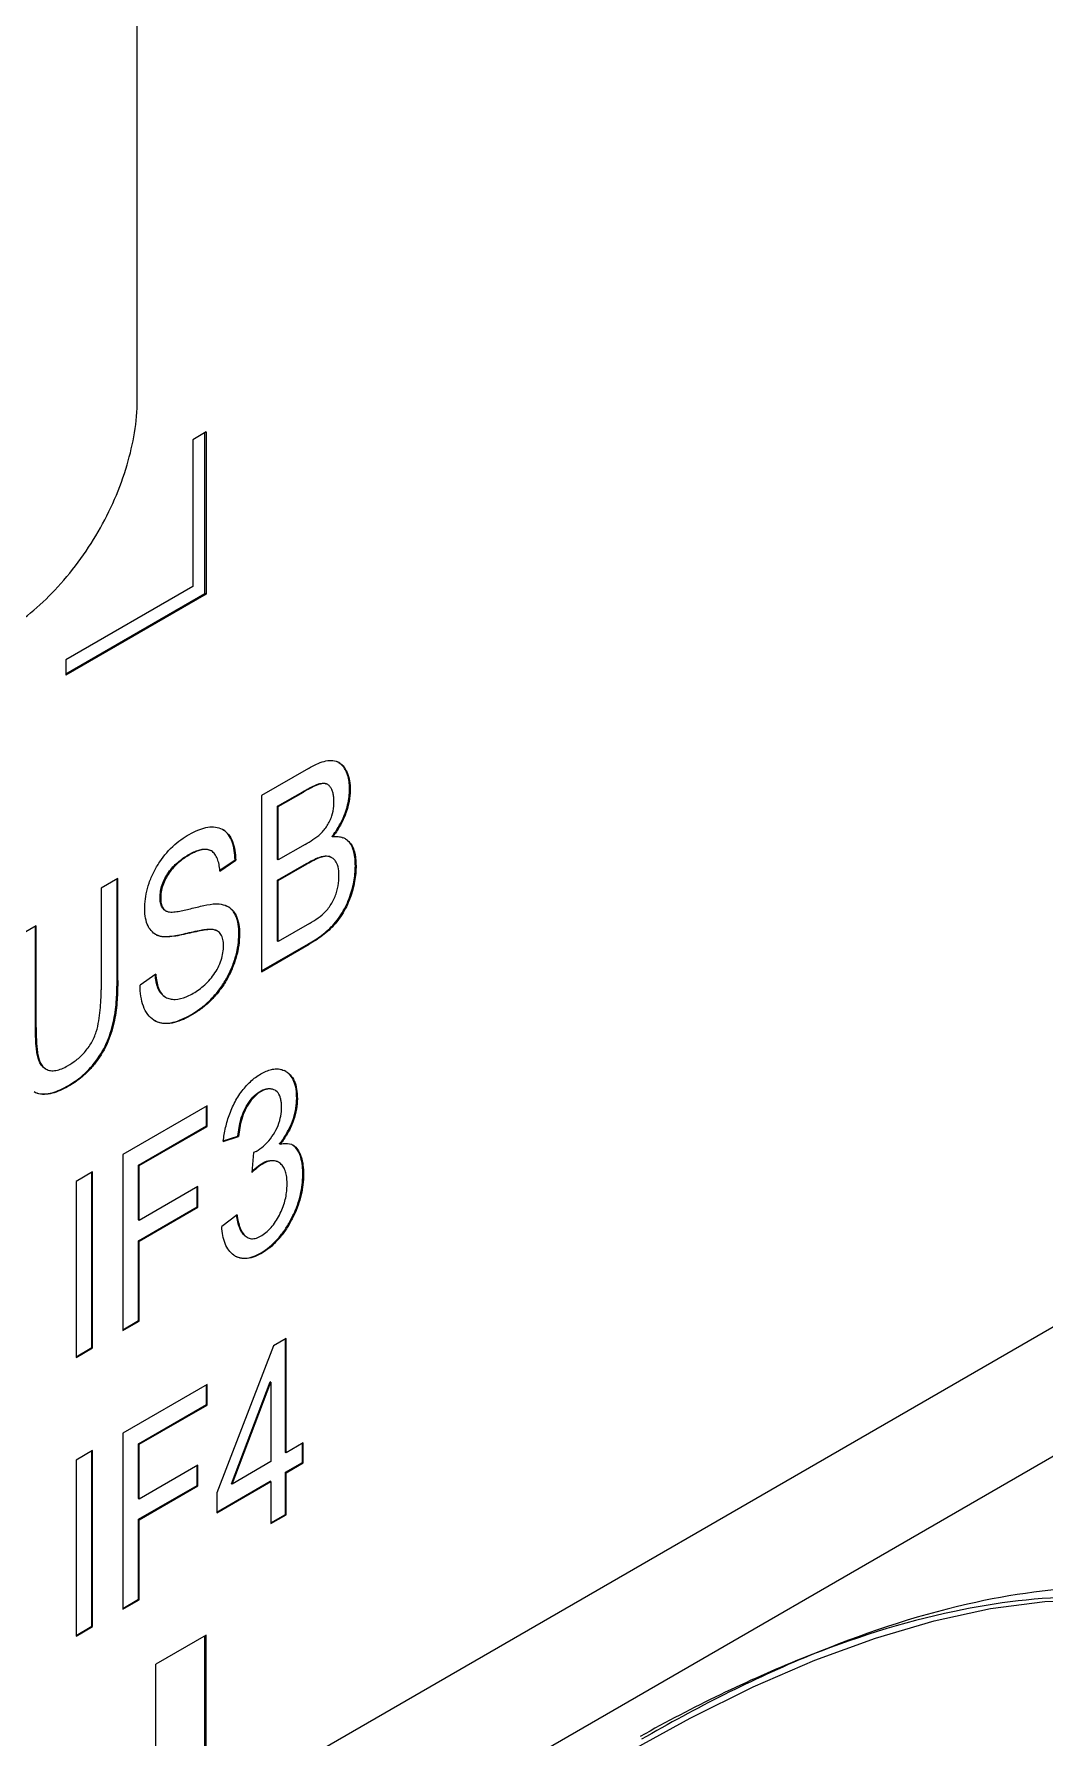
# Model space of a CAD drawing. Header units: millimetres. Extents: x 0 to 594, y 0 to 420.
# Drawn here: x 386.28 to 391.63, y 31.7 to 40.71 of the extents above; entities that cross this region are included whole.
import ezdxf

# ---------------------------------------------------------------- set-up
doc = ezdxf.new("R2010")
doc.units = ezdxf.units.MM
doc.header["$LTSCALE"] = 32.67
doc.layers.get('0').update_dxf_attribs({"linetype": 'CONTINUOUS'})
doc.layers.add('AUSFORMSCHRAEGEN', color=7, linetype='CONTINUOUS')
doc.layers.add('RUNDUNGEN', color=7, linetype='CONTINUOUS')

msp = doc.modelspace()

# ---------------------------------------------------------------- linework, layer by layer
at = {"color": 7, "linetype": 'CONTINUOUS'}
for p, q in [((387.1949, 38.6013), (387.1242, 38.5604)), ((387.1242, 38.5604), (387.1242, 37.7848)), ((387.1878, 37.748), (387.1878, 38.5972)), ((387.1949, 38.6013), (387.1949, 37.7439)), ((387.1242, 37.7848), (386.4524, 37.3969)), ((386.4524, 37.3234), (387.1878, 37.748)), ((387.1949, 37.7439), (387.1878, 37.748)), ((387.1949, 37.7439), (386.4524, 37.3153)), ((386.4524, 37.3969), (386.4524, 37.3153)), ((387.7373, 36.8227), (387.4886, 36.6792)), ((387.4886, 36.6792), (387.4886, 35.7476)), ((387.573, 36.6227), (387.7057, 36.6993)), ((387.5765, 36.6206), (387.7093, 36.6973)), ((387.7093, 36.6973), (387.7057, 36.6993)), ((387.5765, 36.6206), (387.573, 36.6227)), ((387.573, 36.3403), (387.573, 36.6227)), ((387.5765, 36.3383), (387.5765, 36.6206)), ((387.7196, 36.4209), (387.5765, 36.3383)), ((387.861, 36.463), (387.8613, 36.4634)), ((387.8646, 36.461), (387.861, 36.463)), ((387.2675, 36.284), (387.3478, 36.3391)), ((387.2679, 36.2798), (387.3513, 36.3371)), ((387.3513, 36.3371), (387.3478, 36.3391)), ((387.5765, 36.3383), (387.573, 36.3403)), ((387.573, 36.231), (387.7258, 36.3193)), ((387.5765, 36.229), (387.7294, 36.3173)), ((387.7294, 36.3173), (387.7258, 36.3193)), ((386.7273, 36.2396), (386.6394, 36.1889)), ((386.7237, 35.7037), (386.7237, 36.2376)), ((386.7273, 35.7016), (386.7273, 36.2396)), ((387.5765, 36.229), (387.573, 36.231)), ((387.573, 35.9097), (387.573, 36.231)), ((387.5765, 35.9076), (387.5765, 36.229)), ((386.6394, 36.1889), (386.6394, 35.6511)), ((386.2957, 35.9905), (386.2078, 35.9397)), ((386.2922, 35.4547), (386.2922, 35.9884)), ((386.2957, 35.4527), (386.2957, 35.9905)), ((387.0873, 35.947), (387.0838, 35.949)), ((387.741, 36.0026), (387.5765, 35.9076)), ((387.4886, 35.7517), (387.7369, 35.895)), ((387.4886, 35.7476), (387.7404, 35.893)), ((387.5765, 35.9076), (387.573, 35.9097)), ((387.7404, 35.893), (387.7369, 35.895)), ((386.7273, 35.7016), (386.7237, 35.7037)), ((386.9288, 35.734), (386.8454, 35.6768)), ((386.2957, 35.4527), (386.2922, 35.4547)), ((387.1997, 35.0391), (386.7535, 34.7814)), ((387.1962, 34.9318), (387.1962, 35.037)), ((387.1997, 34.9298), (387.1997, 35.0391)), ((386.8378, 34.7249), (387.1962, 34.9318)), ((386.8414, 34.7229), (387.1997, 34.9298)), ((387.1997, 34.9298), (387.1962, 34.9318)), ((387.2853, 34.8504), (387.3664, 34.8764)), ((387.2858, 34.8537), (387.3629, 34.8785)), ((387.3664, 34.8764), (387.3629, 34.8785)), ((386.7535, 34.7814), (386.7535, 33.8499)), ((387.4464, 34.7912), (387.4374, 34.686)), ((387.4592, 34.7973), (387.4464, 34.7912)), ((387.5834, 34.8381), (387.5837, 34.8386)), ((387.5869, 34.8361), (387.5834, 34.8381)), ((386.5946, 34.6897), (386.5067, 34.639)), ((386.5911, 33.7602), (386.5911, 34.6877)), ((386.5946, 33.7581), (386.5946, 34.6897)), ((386.8414, 34.7229), (386.8378, 34.7249)), ((386.8378, 34.4348), (386.8378, 34.7249)), ((386.8414, 34.4328), (386.8414, 34.7229)), ((386.5067, 34.639), (386.5067, 33.7074)), ((387.1512, 34.6116), (386.8414, 34.4328)), ((387.1477, 34.5044), (387.1477, 34.6096)), ((387.1512, 34.5024), (387.1512, 34.6116)), ((386.8378, 34.3255), (387.1477, 34.5044)), ((387.1512, 34.5024), (387.1477, 34.5044)), ((386.8414, 34.4328), (386.8378, 34.4348)), ((386.8414, 34.3235), (387.1512, 34.5024)), ((387.3585, 34.462), (387.2774, 34.3996)), ((386.8414, 34.3235), (386.8378, 34.3255)), ((386.8378, 33.9026), (386.8378, 34.3255)), ((386.8414, 33.9006), (386.8414, 34.3235)), ((387.1949, 31.2838), (392.3035, 34.2333)), ((386.7535, 33.8539), (386.8378, 33.9026)), ((386.7535, 33.8499), (386.8414, 33.9006)), ((386.8414, 33.9006), (386.8378, 33.9026)), ((387.6188, 33.8078), (387.551, 33.7686)), ((387.6153, 33.2061), (387.6153, 33.8057)), ((387.6188, 33.204), (387.6188, 33.8078)), ((386.5067, 33.7115), (386.5911, 33.7602)), ((386.5067, 33.7074), (386.5946, 33.7581)), ((386.5946, 33.7581), (386.5911, 33.7602)), ((387.551, 33.7686), (387.2515, 32.992)), ((387.1997, 33.5658), (386.7535, 33.3082)), ((387.1962, 33.4585), (387.1962, 33.5637)), ((387.1997, 33.4565), (387.1997, 33.5658)), ((387.3283, 33.0404), (387.5342, 33.5793)), ((387.3319, 33.0384), (387.5377, 33.5773)), ((387.5377, 33.5773), (387.5342, 33.5793)), ((387.5377, 33.5773), (387.5377, 33.1572)), ((386.8378, 33.2516), (387.1962, 33.4585)), ((386.8414, 33.2496), (387.1997, 33.4565)), ((387.1997, 33.4565), (387.1962, 33.4585)), ((386.7535, 33.3082), (386.7535, 32.3766)), ((386.8414, 33.2496), (386.8378, 33.2516)), ((386.8378, 32.9615), (386.8378, 33.2516)), ((386.8414, 32.9595), (386.8414, 33.2496)), ((387.709, 33.2561), (387.6188, 33.204)), ((387.7054, 33.1528), (387.7054, 33.254)), ((387.709, 33.1507), (387.709, 33.2561)), ((386.5946, 33.2164), (386.5067, 33.1657)), ((386.5067, 33.1657), (386.5067, 32.2341)), ((386.5911, 32.2869), (386.5911, 33.2144)), ((386.5946, 32.2849), (386.5946, 33.2164)), ((387.5377, 33.1572), (387.3319, 33.0384)), ((387.6188, 33.204), (387.6153, 33.2061)), ((387.6153, 33.1007), (387.7054, 33.1528)), ((387.709, 33.1507), (387.7054, 33.1528)), ((387.1512, 33.1384), (386.8414, 32.9595)), ((387.1477, 33.0311), (387.1477, 33.1363)), ((387.1512, 33.0291), (387.1512, 33.1384)), ((387.6188, 33.0987), (387.6153, 33.1007)), ((387.6153, 32.8782), (387.6153, 33.1007)), ((387.6188, 33.0987), (387.709, 33.1507)), ((387.6188, 32.8762), (387.6188, 33.0987)), ((386.8378, 32.8522), (387.1477, 33.0311)), ((386.8414, 32.8502), (387.1512, 33.0291)), ((387.1512, 33.0291), (387.1477, 33.0311)), ((387.2515, 32.8907), (387.5342, 33.0539)), ((387.2515, 32.8866), (387.5377, 33.0518)), ((387.2515, 32.992), (387.2515, 32.8866)), ((387.3319, 33.0384), (387.3283, 33.0404)), ((387.5377, 33.0518), (387.5342, 33.0539)), ((387.5377, 33.0518), (387.5377, 32.8293)), ((386.8414, 32.9595), (386.8378, 32.9615)), ((386.8414, 32.8502), (386.8378, 32.8522)), ((386.8378, 32.4294), (386.8378, 32.8522)), ((386.8414, 32.4273), (386.8414, 32.8502)), ((387.5377, 32.8334), (387.6153, 32.8782)), ((387.5377, 32.8293), (387.6188, 32.8762)), ((387.6188, 32.8762), (387.6153, 32.8782)), ((386.7535, 32.3806), (386.8378, 32.4294)), ((386.7535, 32.3766), (386.8414, 32.4273)), ((386.8414, 32.4273), (386.8378, 32.4294)), ((386.5067, 32.2382), (386.5911, 32.2869)), ((386.5067, 32.2341), (386.5946, 32.2849)), ((386.5946, 32.2849), (386.5911, 32.2869)), ((387.1949, 32.239), (386.9296, 32.0858)), ((387.1878, 31.2879), (387.1878, 32.2349)), ((387.1949, 31.2838), (387.1949, 32.239)), ((386.9296, 31.1306), (386.9296, 32.0858))]:
    msp.add_line(p, q, dxfattribs=at)
for centre, radius, start, end in [((387.8546, 36.7807), 0.0844, 59.99655, 64.66499), ((387.8141, 36.7035), 0.0409, 60.00001, 69.28804), ((387.2314, 36.4089), 0.1042, 60.00058, 62.24491), ((387.8867, 36.3719), 0.0901, 60.0374, 69.01367), ((387.8304, 36.3072), 0.0524, 59.99613, 64.38134), ((386.947, 36.256), 0.3218, 4.25162, 4.68398), ((387.002, 36.1042), 0.04, 240.05013, 247.39211), ((387.2596, 35.9997), 0.1053, 60.01928, 64.6577), ((386.9744, 36.0239), 0.0919, 237.45817, 239.99892), ((387.2251, 35.9193), 0.0523, 60.00319, 63.77249), ((386.9765, 35.5835), 0.1091, 237.86006, 239.99872), ((387.5681, 35.1369), 0.0969, 59.99193, 66.38728), ((387.5363, 35.0794), 0.0475, 54.70921, 60.00311), ((387.9828, 34.7664), 0.7025, 173.01, 173.1336), ((387.6228, 34.7761), 0.0631, 60.05597, 68.73365), ((387.5433, 34.6871), 0.0633, 59.98564, 66.19346), ((387.3996, 34.3329), 0.1022, 235.29298, 239.99129)]:
    msp.add_arc(centre, radius, start, end, dxfattribs=at)
for points, knots in [([(387.7373, 36.8227), (387.7507, 36.8305), (387.7772, 36.8448), (387.8172, 36.8608), (387.856, 36.8675), (387.8804, 36.8618), (387.8907, 36.8569)], [0, 0, 0, 0, 0.286301, 0.553817, 0.789652, 1, 1, 1, 1]), ([(387.8613, 36.4634), (387.8745, 36.4804), (387.8985, 36.5163), (387.9311, 36.5823), (387.9527, 36.6588), (387.9557, 36.7289), (387.9469, 36.7782), (387.9356, 36.8093), (387.9193, 36.8353), (387.9047, 36.8486), (387.8967, 36.8537)], [0, 0, 0, 0, 0.150402, 0.301516, 0.514412, 0.703203, 0.787083, 0.863722, 0.934004, 1, 1, 1, 1]), ([(387.8968, 36.8537), (387.9078, 36.8474), (387.9279, 36.8285), (387.9472, 36.7899), (387.9573, 36.7431), (387.9582, 36.6899), (387.9496, 36.6322), (387.9309, 36.5727), (387.9023, 36.5146), (387.878, 36.4782), (387.8646, 36.461)], [0, 0, 0, 0, 0.088369, 0.185392, 0.294984, 0.417794, 0.552564, 0.697354, 0.849011, 1, 1, 1, 1]), ([(387.7057, 36.6993), (387.7162, 36.7054), (387.7372, 36.717), (387.7638, 36.7302), (387.7848, 36.7392), (387.8002, 36.7439), (387.815, 36.7452), (387.8244, 36.7433), (387.8286, 36.7417)], [0, 0, 0, 0, 0.273107, 0.539362, 0.668181, 0.788673, 0.898526, 1, 1, 1, 1]), ([(387.8381, 36.7368), (387.834, 36.7391), (387.8247, 36.7425), (387.8093, 36.7429), (387.7932, 36.7389), (387.7709, 36.73), (387.7427, 36.716), (387.7204, 36.7037), (387.7093, 36.6973)], [0, 0, 0, 0, 0.100313, 0.207658, 0.325971, 0.45453, 0.723522, 1, 1, 1, 1]), ([(387.7196, 36.4209), (387.7334, 36.4288), (387.7613, 36.4458), (387.7956, 36.4705), (387.8197, 36.4969), (387.8362, 36.52), (387.8501, 36.545), (387.8632, 36.5791), (387.8697, 36.6136), (387.8709, 36.6467), (387.8701, 36.6696), (387.867, 36.6909), (387.8611, 36.71), (387.8519, 36.726), (387.843, 36.734), (387.8381, 36.7368)], [0, 0, 0, 0, 0.123245, 0.253936, 0.325048, 0.399041, 0.473513, 0.54617, 0.681027, 0.743276, 0.802673, 0.858359, 0.909673, 0.956475, 1, 1, 1, 1]), ([(386.925, 35.9464), (386.9146, 35.9531), (386.8956, 35.9716), (386.8777, 36.0094), (386.8698, 36.055), (386.8698, 36.106), (386.8768, 36.1609), (386.8925, 36.2179), (386.9168, 36.2747), (386.9583, 36.3456), (387.0111, 36.4069), (387.0715, 36.4534), (387.1159, 36.4804), (387.1598, 36.5008), (387.2026, 36.5131), (387.2438, 36.5148), (387.269, 36.5069), (387.2799, 36.5011)], [0, 0, 0, 0, 0.045437, 0.095386, 0.151903, 0.214828, 0.282935, 0.355787, 0.432298, 0.509998, 0.658697, 0.726723, 0.7906, 0.850276, 0.90493, 0.954231, 1, 1, 1, 1]), ([(387.2835, 36.4992), (387.295, 36.4925), (387.3163, 36.4739), (387.3368, 36.4347), (387.3481, 36.388), (387.3509, 36.3545), (387.3513, 36.3371)], [0, 0, 0, 0, 0.216701, 0.451424, 0.713944, 1, 1, 1, 1]), ([(387.3478, 36.3391), (387.3473, 36.3558), (387.3448, 36.388), (387.3344, 36.4331), (387.3158, 36.4715), (387.2963, 36.4906), (387.2857, 36.4976)], [0, 0, 0, 0, 0.28459, 0.547147, 0.783115, 1, 1, 1, 1]), ([(386.9775, 36.0721), (386.9712, 36.076), (386.96, 36.0883), (386.9521, 36.1132), (386.9505, 36.1422), (386.9531, 36.1743), (386.9617, 36.2081), (386.9764, 36.2415), (386.9958, 36.2732), (387.0188, 36.3015), (387.0438, 36.3258), (387.07, 36.3462), (387.0964, 36.3635), (387.1226, 36.378), (387.1485, 36.3892), (387.1739, 36.3958), (387.1981, 36.3963), (387.213, 36.3916), (387.2193, 36.388)], [0, 0, 0, 0, 0.045856, 0.098215, 0.15858, 0.225128, 0.29691, 0.373243, 0.450722, 0.526261, 0.598373, 0.666449, 0.731363, 0.793426, 0.851856, 0.905758, 0.954887, 1, 1, 1, 1]), ([(387.7369, 35.895), (387.7608, 35.9088), (387.8095, 35.9395), (387.8763, 36), (387.9205, 36.0651), (387.9475, 36.1231), (387.9682, 36.1809), (387.9808, 36.239), (387.9846, 36.2954), (387.984, 36.3345), (387.9795, 36.3709), (387.97, 36.4035), (387.9547, 36.431), (387.9397, 36.4447), (387.9316, 36.4498)], [0, 0, 0, 0, 0.12478, 0.259699, 0.404717, 0.477486, 0.548607, 0.682439, 0.744691, 0.803905, 0.859313, 0.910183, 0.956538, 1, 1, 1, 1]), ([(387.9317, 36.4499), (387.94, 36.4451), (387.9557, 36.4321), (387.972, 36.4052), (387.9822, 36.3729), (387.9873, 36.3365), (387.9883, 36.2973), (387.9858, 36.2558), (387.9791, 36.2127), (387.9679, 36.1684), (387.9522, 36.1238), (387.9253, 36.0652), (387.881, 35.9992), (387.8137, 35.9379), (387.7646, 35.9069), (387.7404, 35.893)], [0, 0, 0, 0, 0.043396, 0.089361, 0.1398, 0.194869, 0.253899, 0.316032, 0.381339, 0.449863, 0.521024, 0.593919, 0.739422, 0.874846, 1, 1, 1, 1]), ([(387.8646, 36.461), (387.8739, 36.4625), (387.8925, 36.4633), (387.9106, 36.4592), (387.9189, 36.456)], [0, 0, 0, 0, 0.515606, 1, 1, 1, 1]), ([(387.2228, 36.3859), (387.2165, 36.3896), (387.2015, 36.3943), (387.1772, 36.3937), (387.1518, 36.3871), (387.1258, 36.3758), (387.0995, 36.3612), (387.073, 36.3438), (387.0468, 36.3233), (387.0217, 36.2987), (386.9987, 36.2702), (386.9794, 36.2384), (386.9648, 36.2048), (386.9565, 36.1709), (386.954, 36.1389), (386.9559, 36.1099), (386.9641, 36.0852), (386.9756, 36.0732), (386.982, 36.0695)], [0, 0, 0, 0, 0.045162, 0.094362, 0.148356, 0.206892, 0.269061, 0.334093, 0.402314, 0.474599, 0.550288, 0.627866, 0.704161, 0.775814, 0.842206, 0.902297, 0.95433, 1, 1, 1, 1]), ([(387.2677, 36.2822), (387.2668, 36.2932), (387.264, 36.3143), (387.2559, 36.3439), (387.2432, 36.3691), (387.2301, 36.3818), (387.2228, 36.3859)], [0, 0, 0, 0, 0.281833, 0.546868, 0.785396, 1, 1, 1, 1]), ([(387.7258, 36.3193), (387.7369, 36.3257), (387.7587, 36.3377), (387.7866, 36.3504), (387.8088, 36.3575), (387.8246, 36.3603), (387.8396, 36.3594), (387.8489, 36.3565), (387.8531, 36.3544)], [0, 0, 0, 0, 0.279539, 0.546908, 0.672882, 0.78976, 0.897691, 1, 1, 1, 1]), ([(387.8601, 36.3505), (387.856, 36.3529), (387.8468, 36.3567), (387.8315, 36.3584), (387.8152, 36.3562), (387.7923, 36.3493), (387.7634, 36.3362), (387.7408, 36.3238), (387.7294, 36.3173)], [0, 0, 0, 0, 0.102151, 0.209146, 0.324866, 0.450365, 0.718706, 1, 1, 1, 1]), ([(387.741, 36.0026), (387.7723, 36.0207), (387.8121, 36.0466), (387.8478, 36.0909), (387.8697, 36.1257), (387.8886, 36.172), (387.8967, 36.2194), (387.898, 36.2551), (387.8966, 36.2867), (387.8901, 36.3162), (387.8752, 36.3393), (387.8654, 36.3475), (387.8601, 36.3505)], [0, 0, 0, 0, 0.257944, 0.330716, 0.405192, 0.550771, 0.684463, 0.746548, 0.805613, 0.910513, 0.956626, 1, 1, 1, 1]), ([(387.3122, 36.0909), (387.318, 36.0875), (387.3292, 36.0795), (387.3485, 36.0581), (387.3644, 36.0217), (387.3722, 35.9713), (387.3718, 35.9151), (387.3631, 35.8547), (387.3451, 35.7924), (387.3188, 35.7302), (387.2845, 35.6711), (387.2433, 35.6179), (387.1973, 35.5728), (387.149, 35.5361), (387.1002, 35.507), (387.0523, 35.4851), (387.0053, 35.4726), (386.9607, 35.4729), (386.9336, 35.4823), (386.922, 35.489)], [0, 0, 0, 0, 0.022671, 0.04587, 0.0963, 0.153557, 0.216855, 0.28527, 0.358464, 0.434794, 0.512176, 0.588201, 0.660623, 0.728536, 0.792272, 0.851662, 0.905775, 0.954581, 1, 1, 1, 1]), ([(386.9264, 35.4869), (386.9385, 35.4812), (386.966, 35.4738), (387.0104, 35.4761), (387.0566, 35.4902), (387.1037, 35.5129), (387.1516, 35.5424), (387.1988, 35.5793), (387.2436, 35.6244), (387.2835, 35.6771), (387.3167, 35.7353), (387.3421, 35.7963), (387.3597, 35.8574), (387.3682, 35.9166), (387.3687, 35.9719), (387.3624, 36.0146), (387.3518, 36.0444), (387.3414, 36.0635), (387.328, 36.0794), (387.3173, 36.0876), (387.3117, 36.0911)], [0, 0, 0, 0, 0.045652, 0.095108, 0.149896, 0.209683, 0.273594, 0.341645, 0.414055, 0.489851, 0.566786, 0.642594, 0.715285, 0.783302, 0.846338, 0.903521, 0.929692, 0.954217, 0.977422, 1, 1, 1, 1]), ([(386.9866, 36.0673), (386.9956, 36.0635), (387.0112, 36.0625), (387.0315, 36.0644), (387.0529, 36.0672), (387.0799, 36.0723), (387.1014, 36.0776), (387.1123, 36.0805)], [0, 0, 0, 0, 0.228975, 0.353563, 0.480006, 0.736935, 1, 1, 1, 1]), ([(387.1123, 36.0805), (387.1239, 36.0835), (387.1471, 36.0894), (387.1926, 36.1002), (387.2271, 36.1063), (387.2499, 36.1066)], [0, 0, 0, 0, 0.257016, 0.512221, 1, 1, 1, 1]), ([(387.2499, 36.1066), (387.2548, 36.1065), (387.2735, 36.1055), (387.2921, 36.1008), (387.3047, 36.0948)], [0, 0, 0, 0, 0.257882, 1, 1, 1, 1]), ([(387.0873, 35.947), (387.0732, 35.9437), (387.0454, 35.9377), (387.0105, 35.9326), (386.9832, 35.9311), (386.9636, 35.9321), (386.9451, 35.9362), (386.9338, 35.9413), (386.9285, 35.9443)], [0, 0, 0, 0, 0.267228, 0.52622, 0.65152, 0.771927, 0.887328, 1, 1, 1, 1]), ([(386.9307, 35.9433), (386.9359, 35.9408), (386.9472, 35.9366), (386.9652, 35.9336), (386.9841, 35.9333), (387.0102, 35.9351), (387.0437, 35.9401), (387.0703, 35.9459), (387.0838, 35.949)], [0, 0, 0, 0, 0.112732, 0.228878, 0.350013, 0.475497, 0.733873, 1, 1, 1, 1]), ([(386.9805, 35.6126), (386.9878, 35.6084), (387.0042, 35.6023), (387.0416, 35.5993), (387.0814, 35.6099), (387.12, 35.6292), (387.1507, 35.6481), (387.181, 35.6713), (387.21, 35.6994), (387.2365, 35.7322), (387.2587, 35.769), (387.2753, 35.8079), (387.285, 35.8469), (387.288, 35.8838), (387.2855, 35.917), (387.2756, 35.9451), (387.2621, 35.9584), (387.2548, 35.9626)], [0, 0, 0, 0, 0.045469, 0.093465, 0.201569, 0.262827, 0.327878, 0.396639, 0.469671, 0.54626, 0.62463, 0.70187, 0.774632, 0.841706, 0.901929, 0.954086, 1, 1, 1, 1]), ([(387.0838, 35.949), (387.098, 35.9524), (387.1263, 35.959), (387.1618, 35.9661), (387.19, 35.971), (387.2164, 35.9738), (387.2369, 35.9719), (387.2482, 35.9663)], [0, 0, 0, 0, 0.262325, 0.521561, 0.649501, 0.773277, 1, 1, 1, 1]), ([(387.2548, 35.9626), (387.2494, 35.9657), (387.2369, 35.9701), (387.2168, 35.9712), (387.1959, 35.9693), (387.1672, 35.9644), (387.1309, 35.9571), (387.1019, 35.9505), (387.0873, 35.947)], [0, 0, 0, 0, 0.110299, 0.226887, 0.350079, 0.477897, 0.737367, 1, 1, 1, 1]), ([(386.2848, 35.1122), (386.2957, 35.1066), (386.3208, 35.0996), (386.3611, 35.1016), (386.4032, 35.114), (386.4461, 35.1337), (386.4896, 35.1593), (386.5492, 35.2023), (386.6169, 35.274), (386.6766, 35.378), (386.7089, 35.4902), (386.7225, 35.599), (386.7237, 35.6694), (386.7237, 35.7037)], [0, 0, 0, 0, 0.043577, 0.090915, 0.143004, 0.199542, 0.259676, 0.323294, 0.462235, 0.608629, 0.748165, 0.877514, 1, 1, 1, 1]), ([(386.7273, 35.7016), (386.7273, 35.6671), (386.726, 35.5962), (386.7147, 35.5064), (386.6964, 35.4328), (386.6695, 35.3567), (386.628, 35.2856), (386.5757, 35.2246), (386.5336, 35.1862), (386.4898, 35.155), (386.446, 35.1298), (386.4028, 35.1105), (386.3606, 35.0988), (386.3202, 35.098), (386.2954, 35.106), (386.2848, 35.1121)], [0, 0, 0, 0, 0.122737, 0.252422, 0.321165, 0.392571, 0.539238, 0.610615, 0.67823, 0.741682, 0.801659, 0.857941, 0.909659, 0.956631, 1, 1, 1, 1]), ([(386.9185, 35.4911), (386.9059, 35.4991), (386.8828, 35.5213), (386.8604, 35.5659), (386.8484, 35.6191), (386.8458, 35.657), (386.8454, 35.6768)], [0, 0, 0, 0, 0.215918, 0.451384, 0.713754, 1, 1, 1, 1]), ([(386.977, 35.6146), (386.9687, 35.6194), (386.9531, 35.633), (386.9386, 35.6617), (386.9299, 35.6954), (386.9268, 35.7194), (386.9256, 35.7319)], [0, 0, 0, 0, 0.216719, 0.452901, 0.716944, 1, 1, 1, 1]), ([(386.9288, 35.734), (386.9299, 35.7212), (386.9329, 35.6963), (386.9414, 35.6615), (386.956, 35.6316), (386.972, 35.6175), (386.9805, 35.6126)], [0, 0, 0, 0, 0.282937, 0.54764, 0.784015, 1, 1, 1, 1]), ([(386.4623, 35.25), (386.478, 35.2591), (386.5098, 35.2799), (386.5456, 35.3131), (386.5714, 35.3452), (386.589, 35.3718), (386.6033, 35.4001), (386.6175, 35.4386), (386.6281, 35.4869), (386.6354, 35.5435), (386.6389, 35.598), (386.6394, 35.6335), (386.6394, 35.6511)], [0, 0, 0, 0, 0.117141, 0.24517, 0.313566, 0.382824, 0.451179, 0.517987, 0.647454, 0.770001, 0.886651, 1, 1, 1, 1]), ([(386.3445, 35.2348), (386.3377, 35.2388), (386.3251, 35.2497), (386.3119, 35.2719), (386.3033, 35.2983), (386.2984, 35.3274), (386.2953, 35.3582), (386.2927, 35.4007), (386.2922, 35.433), (386.2922, 35.4547)], [0, 0, 0, 0, 0.100753, 0.208778, 0.326687, 0.453713, 0.586623, 0.722315, 1, 1, 1, 1]), ([(386.2957, 35.4527), (386.2957, 35.431), (386.2962, 35.3987), (386.2989, 35.3561), (386.3019, 35.3254), (386.3069, 35.2962), (386.3154, 35.2699), (386.3286, 35.2477), (386.3412, 35.2367), (386.348, 35.2328)], [0, 0, 0, 0, 0.277685, 0.413377, 0.546287, 0.673313, 0.791222, 0.899247, 1, 1, 1, 1]), ([(386.348, 35.2328), (386.3554, 35.2285), (386.3731, 35.2228), (386.402, 35.2249), (386.4323, 35.2343), (386.4523, 35.2443), (386.4623, 35.25)], [0, 0, 0, 0, 0.212832, 0.447551, 0.712003, 1, 1, 1, 1]), ([(387.2855, 34.8519), (387.2884, 34.8758), (387.297, 34.9247), (387.3183, 34.9976), (387.3506, 35.0689), (387.3942, 35.1328), (387.4462, 35.1842), (387.4943, 35.2147), (387.5324, 35.2293), (387.5591, 35.2344), (387.5842, 35.2334), (387.5997, 35.2288), (387.6069, 35.2256)], [0, 0, 0, 0, 0.131348, 0.270612, 0.41358, 0.556544, 0.690573, 0.810331, 0.863918, 0.91276, 0.957541, 1, 1, 1, 1]), ([(387.5837, 34.8386), (387.5965, 34.8543), (387.6198, 34.8881), (387.6471, 34.9421), (387.6655, 34.9975), (387.674, 35.0514), (387.6745, 35.1016), (387.6681, 35.1469), (387.6529, 35.1855), (387.6359, 35.2057), (387.6265, 35.2134)], [0, 0, 0, 0, 0.149179, 0.299672, 0.443203, 0.576095, 0.698954, 0.810849, 0.910106, 1, 1, 1, 1]), ([(387.6165, 35.2208), (387.6275, 35.2144), (387.6478, 35.1966), (387.6678, 35.1589), (387.6771, 35.1128), (387.6784, 35.0609), (387.6713, 35.0044), (387.6532, 34.9458), (387.625, 34.8886), (387.6005, 34.8528), (387.5869, 34.8361)], [0, 0, 0, 0, 0.089199, 0.185916, 0.29564, 0.417979, 0.550977, 0.695533, 0.848233, 1, 1, 1, 1]), ([(387.3629, 34.8785), (387.3658, 34.9086), (387.3735, 34.9548), (387.3949, 35.0142), (387.4186, 35.0569), (387.4486, 35.0934), (387.483, 35.1193), (387.5184, 35.1316), (387.5418, 35.1293), (387.5513, 35.1253)], [0, 0, 0, 0, 0.261983, 0.401243, 0.543913, 0.682348, 0.80633, 0.911302, 1, 1, 1, 1]), ([(387.5601, 35.1206), (387.5512, 35.1257), (387.528, 35.1303), (387.4918, 35.1201), (387.4562, 35.0953), (387.4249, 35.0589), (387.3999, 35.0156), (387.3774, 34.9548), (387.3694, 34.9074), (387.3664, 34.8764)], [0, 0, 0, 0, 0.087225, 0.190027, 0.312471, 0.450831, 0.594787, 0.735486, 1, 1, 1, 1]), ([(387.4592, 34.7973), (387.4731, 34.8053), (387.5004, 34.8257), (387.5364, 34.8638), (387.5659, 34.9094), (387.5855, 34.9586), (387.5931, 35.0002), (387.5943, 35.0316), (387.5935, 35.0533), (387.5904, 35.0735), (387.5833, 35.0966), (387.5728, 35.1118), (387.5638, 35.1182)], [0, 0, 0, 0, 0.127913, 0.269419, 0.415393, 0.557613, 0.68849, 0.749562, 0.807567, 0.861764, 0.911765, 1, 1, 1, 1]), ([(387.6544, 34.8308), (387.6649, 34.8247), (387.6784, 34.8102), (387.6906, 34.7875), (387.701, 34.7608), (387.7088, 34.7231), (387.7118, 34.6558), (387.7035, 34.5838), (387.6822, 34.5108), (387.6586, 34.4548), (387.6287, 34.4008), (387.5938, 34.3504), (387.5541, 34.3065), (387.5111, 34.2714), (387.4674, 34.2458), (387.4245, 34.2309), (387.3835, 34.2296), (387.359, 34.2383), (387.3485, 34.2443)], [0, 0, 0, 0, 0.045307, 0.069985, 0.095872, 0.151167, 0.211759, 0.344899, 0.417475, 0.492783, 0.569621, 0.646039, 0.719512, 0.788268, 0.850843, 0.906307, 0.95503, 1, 1, 1, 1]), ([(387.3485, 34.2444), (387.3592, 34.2388), (387.3838, 34.2311), (387.4245, 34.2338), (387.4669, 34.2493), (387.5099, 34.2752), (387.5522, 34.3102), (387.5913, 34.3537), (387.6256, 34.4035), (387.655, 34.4569), (387.6784, 34.5121), (387.6996, 34.5841), (387.7098, 34.6696), (387.7039, 34.7441), (387.6886, 34.786), (387.677, 34.809), (387.6644, 34.824), (387.6543, 34.8307)], [0, 0, 0, 0, 0.045013, 0.094079, 0.149886, 0.212649, 0.281406, 0.354733, 0.430893, 0.507429, 0.58246, 0.65483, 0.787794, 0.903594, 0.92957, 0.954407, 1, 1, 1, 1]), ([(387.5869, 34.8361), (387.5921, 34.8374), (387.6114, 34.8413), (387.6323, 34.8402), (387.6457, 34.835)], [0, 0, 0, 0, 0.27036, 1, 1, 1, 1]), ([(387.4118, 34.3433), (387.4186, 34.3393), (387.4353, 34.3339), (387.463, 34.3387), (387.4912, 34.3528), (387.5194, 34.3741), (387.5456, 34.4017), (387.5684, 34.4343), (387.5877, 34.4696), (387.6032, 34.5062), (387.6144, 34.5428), (387.6209, 34.5787), (387.6236, 34.6132), (387.6233, 34.6458), (387.6197, 34.6761), (387.6115, 34.703), (387.598, 34.7251), (387.5853, 34.736), (387.5785, 34.7399)], [0, 0, 0, 0, 0.045134, 0.096105, 0.156228, 0.223644, 0.296434, 0.372649, 0.449889, 0.525768, 0.598818, 0.668058, 0.733525, 0.79581, 0.854037, 0.906981, 0.955012, 1, 1, 1, 1]), ([(387.5785, 34.7399), (387.574, 34.7425), (387.5641, 34.7467), (387.5476, 34.7491), (387.5297, 34.7469), (387.5039, 34.7384), (387.472, 34.718), (387.4492, 34.6972), (387.4374, 34.686)], [0, 0, 0, 0, 0.096521, 0.196983, 0.306268, 0.426857, 0.69901, 1, 1, 1, 1]), ([(387.4379, 34.6918), (387.4487, 34.702), (387.4698, 34.7209), (387.4991, 34.7396), (387.5228, 34.748), (387.5393, 34.7508), (387.5549, 34.75), (387.5645, 34.747), (387.5689, 34.7451)], [0, 0, 0, 0, 0.297828, 0.568681, 0.690109, 0.801167, 0.903162, 1, 1, 1, 1]), ([(387.4082, 34.3453), (387.4, 34.3501), (387.3853, 34.3643), (387.3711, 34.3924), (387.3616, 34.4249), (387.3575, 34.4479), (387.3557, 34.4598)], [0, 0, 0, 0, 0.219264, 0.458531, 0.722087, 1, 1, 1, 1]), ([(387.3585, 34.462), (387.3604, 34.4498), (387.3645, 34.4259), (387.3739, 34.3922), (387.3882, 34.363), (387.4033, 34.3482), (387.4118, 34.3433)], [0, 0, 0, 0, 0.27758, 0.541741, 0.781322, 1, 1, 1, 1]), ([(387.3414, 34.2488), (387.3313, 34.2559), (387.3127, 34.2745), (387.2937, 34.3106), (387.2822, 34.3533), (387.2786, 34.3837), (387.2774, 34.3996)], [0, 0, 0, 0, 0.219626, 0.45675, 0.717629, 1, 1, 1, 1])]:
    msp.add_open_spline(points, degree=3, knots=knots, dxfattribs=at)
at = {"layer": 'AUSFORMSCHRAEGEN', "color": 7, "linetype": 'CONTINUOUS'}
msp.add_line((387.3633, 30.6972), (392.224, 33.5036), dxfattribs=at)
at = {"layer": 'RUNDUNGEN', "color": 7, "linetype": 'CONTINUOUS'}
msp.add_line((386.8307, 38.7707), (386.8307, 42.8532), dxfattribs=at)
msp.add_lwpolyline([(389.4689, 31.6432), (389.7545, 31.8009), (390.088, 31.9662), (390.4155, 32.1077), (390.7353, 32.2245), (391.0457, 32.3156), (391.3448, 32.3803), (391.6309, 32.4182), (391.9023, 32.4289), (392.1572, 32.4125), (392.3944, 32.3693)], dxfattribs=at)
for points, knots in [([(386.1236, 37.5459), (386.224, 37.6039), (386.414, 37.7638), (386.6357, 38.0668), (386.7873, 38.4103), (386.8307, 38.6548), (386.8307, 38.7707)], [0, 0, 0, 0, 0.237247, 0.499999, 0.762752, 1, 1, 1, 1]), ([(392.6258, 32.4057), (392.178, 32.5407), (391.3757, 32.4879), (390.3452, 32.1381), (389.7852, 31.8549), (389.4979, 31.6891)], [0, 0, 0, 0, 0.428456, 0.696167, 1, 1, 1, 1]), ([(392.4963, 32.3427), (392.0704, 32.4811), (391.3005, 32.4448), (390.3085, 32.1237), (389.7683, 31.8593), (389.4908, 31.7037)], [0, 0, 0, 0, 0.428176, 0.69578, 1, 1, 1, 1])]:
    msp.add_open_spline(points, degree=3, knots=knots, dxfattribs=at)

doc.saveas('drawing.dxf')
